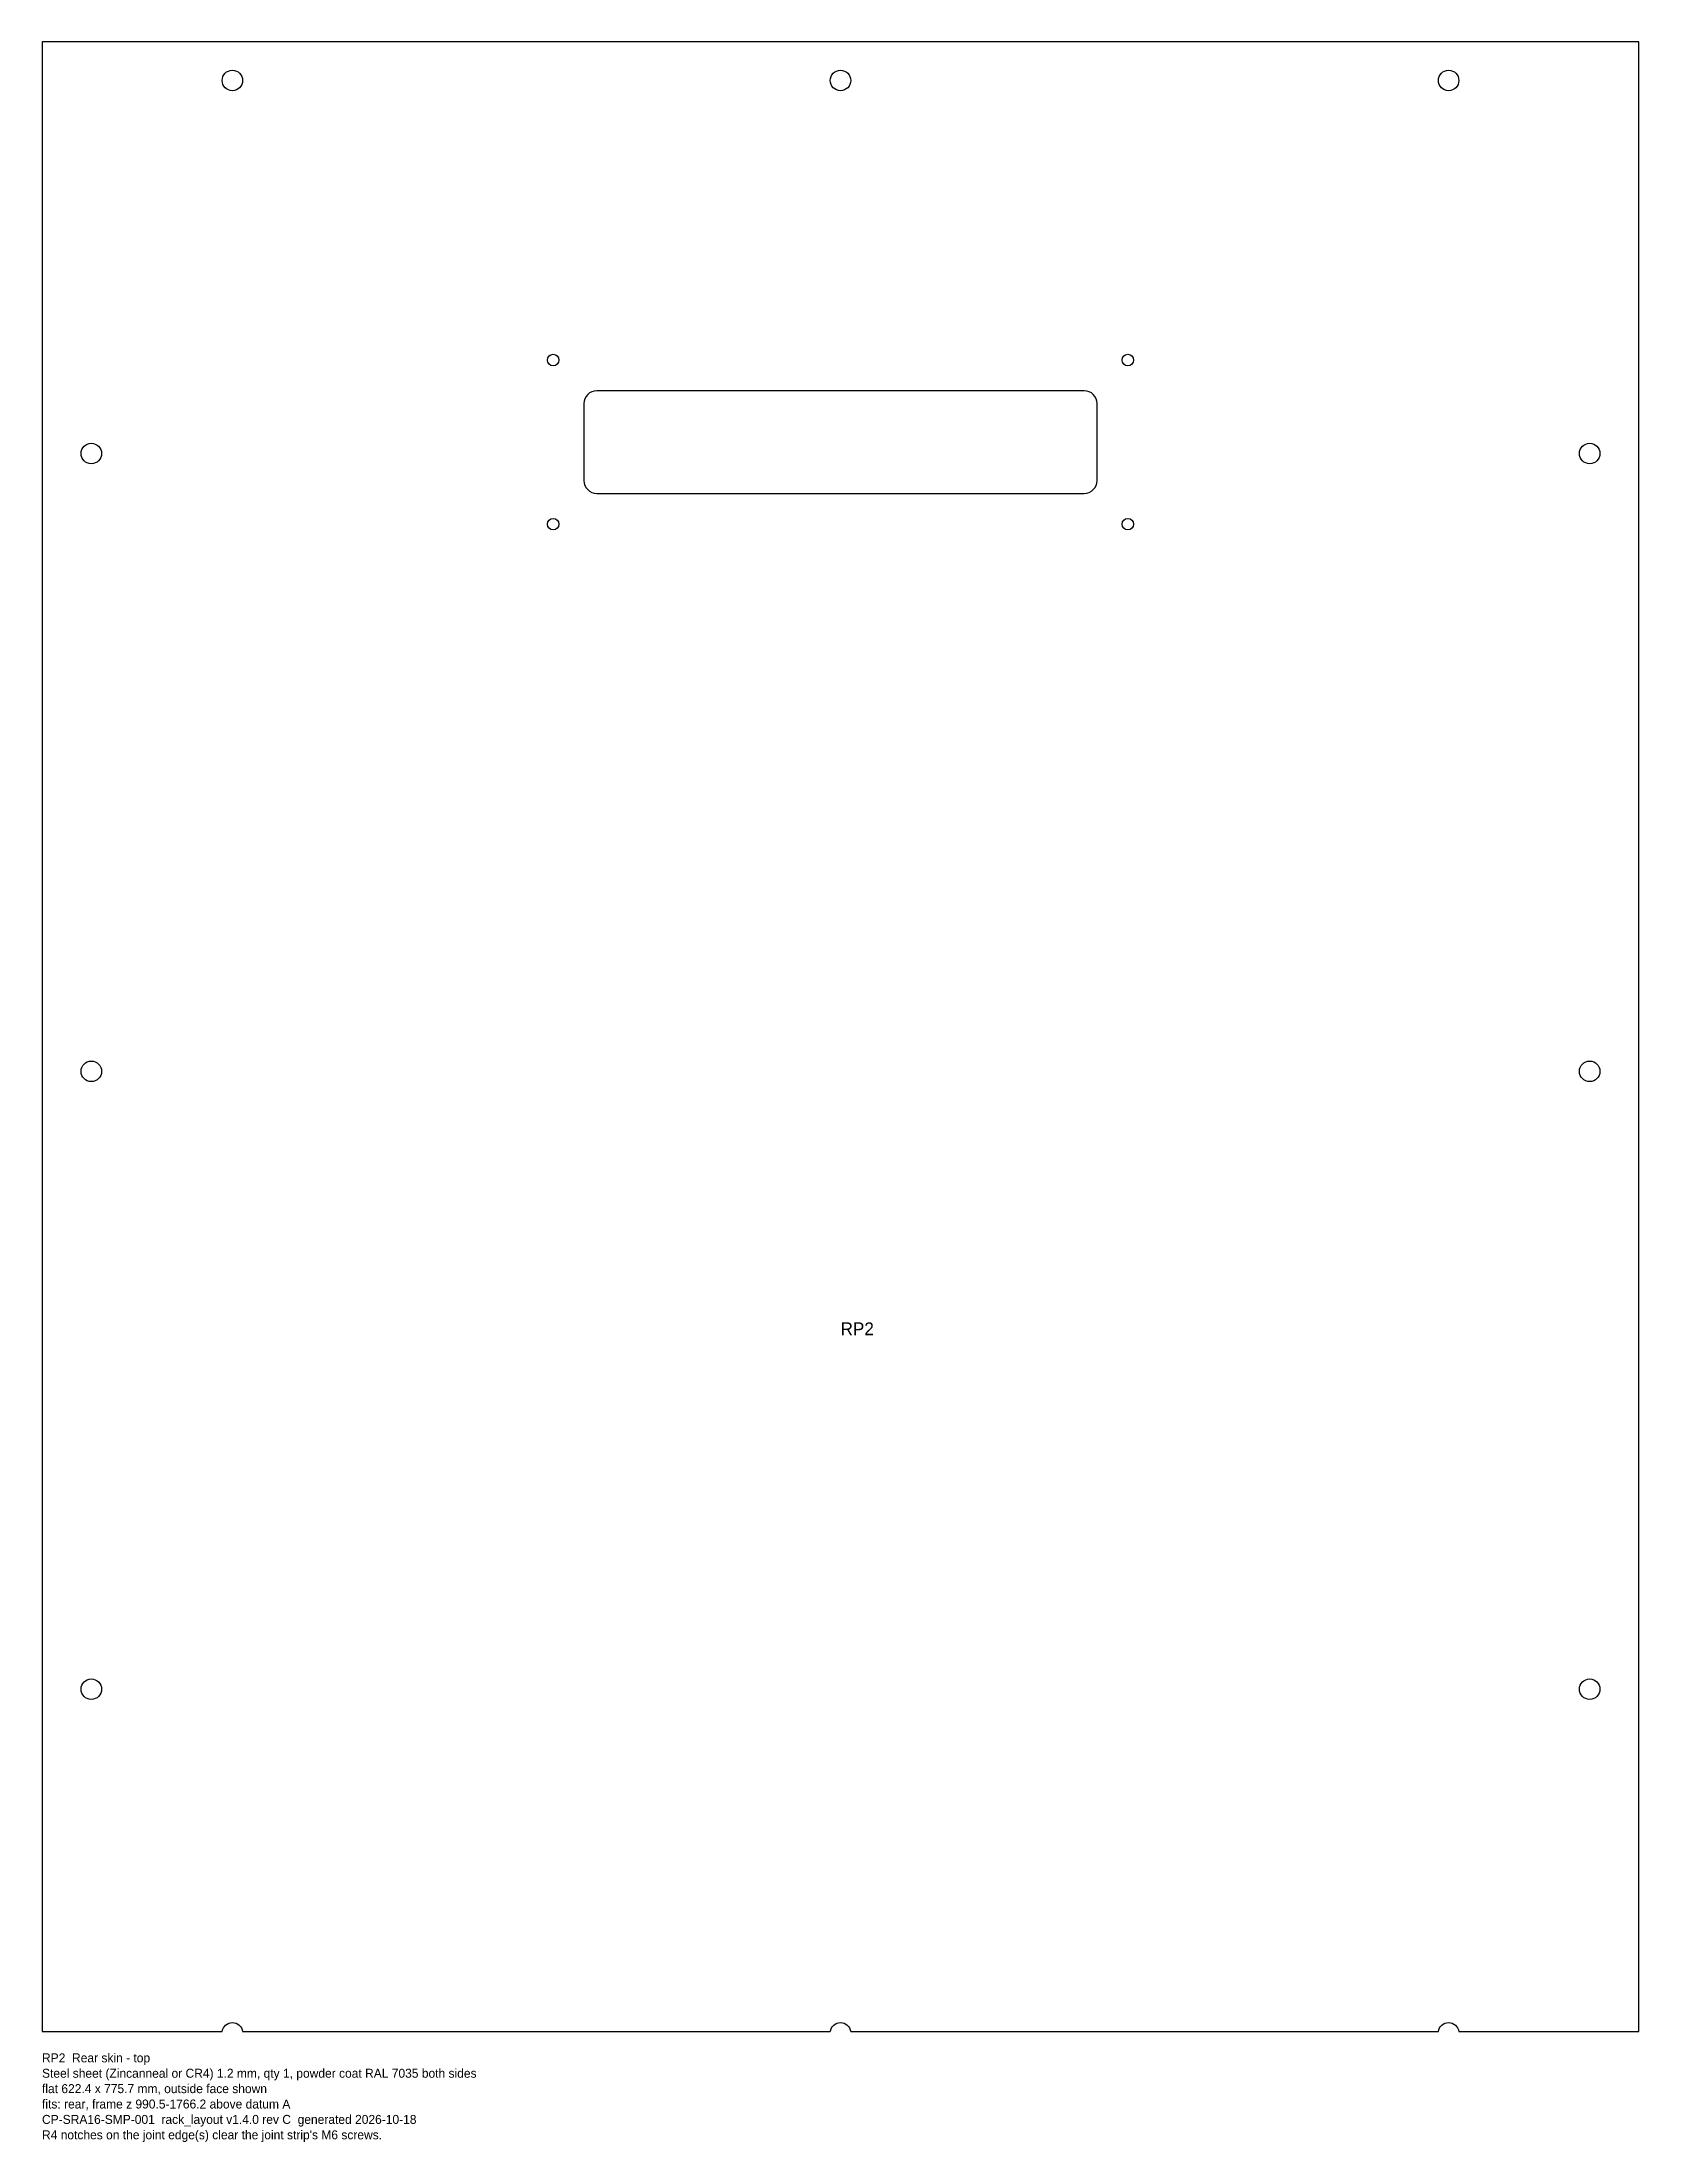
# Model space of a CAD drawing. Header units: millimetres. Extents: x 0 to 622, y -43 to 776.
import ezdxf

# ---------------------------------------------------------------- set-up
doc = ezdxf.new("R2010")
doc.units = ezdxf.units.MM
for name, color, linetype in [('CUT', 7, 'CONTINUOUS'), ('ETCH', 3, 'CONTINUOUS'), ('NOTES', 8, 'CONTINUOUS')]:
    doc.layers.add(name, color=color, linetype=linetype)

msp = doc.modelspace()

# ---------------------------------------------------------------- linework, layer by layer
at = {"layer": 'CUT'}
for points in [[(0, 0), (70.23, 0, -0.881917), (78.17, 0), (307.23, 0, -0.881917), (315.17, 0), (544.23, 0, -0.881917), (552.17, 0), (622.4, 0), (622.4, 775.7), (0, 775.7)], [(216.2, 599.7), (406.2, 599.7, 0.414214), (411.2, 604.7), (411.2, 634.7, 0.414214), (406.2, 639.7), (216.2, 639.7, 0.414214), (211.2, 634.7), (211.2, 604.7, 0.414214)]]:
    msp.add_lwpolyline(points, format="xyb", close=True, dxfattribs=at)
for centre, radius in [((74.2, 760.7), 4), ((311.2, 760.7), 4), ((548.2, 760.7), 4), ((199.2, 651.7), 2.25), ((423.2, 651.7), 2.25), ((19.2, 615.26), 4), ((603.2, 615.26), 4), ((199.2, 587.7), 2.25), ((423.2, 587.7), 2.25), ((19.2, 374.37), 4), ((603.2, 374.37), 4), ((19.2, 133.49), 4), ((603.2, 133.49), 4)]:
    msp.add_circle(centre, radius, dxfattribs=at)

# ---------------------------------------------------------------- texts
at = {"layer": 'ETCH'}
msp.add_text('RP2', height=5, dxfattribs=at).set_placement((311.2, 271.5))
at = {"layer": 'NOTES'}
for s, p in [('Steel sheet (Zincanneal or CR4) 1.2 mm, qty 1, powder coat RAL 7035 both sides', (0, -18)), ('RP2  Rear skin - top', (0, -12)), ('flat 622.4 x 775.7 mm, outside face shown', (0, -24)), ('fits: rear, frame z 990.5-1766.2 above datum A', (0, -30)), ('CP-SRA16-SMP-001  rack_layout v1.4.0 rev C  generated 2026-10-18', (0, -36)), ("R4 notches on the joint edge(s) clear the joint strip's M6 screws.", (0, -42))]:
    msp.add_text(s, height=3.5, dxfattribs=at).set_placement(p)

doc.saveas('drawing.dxf')
